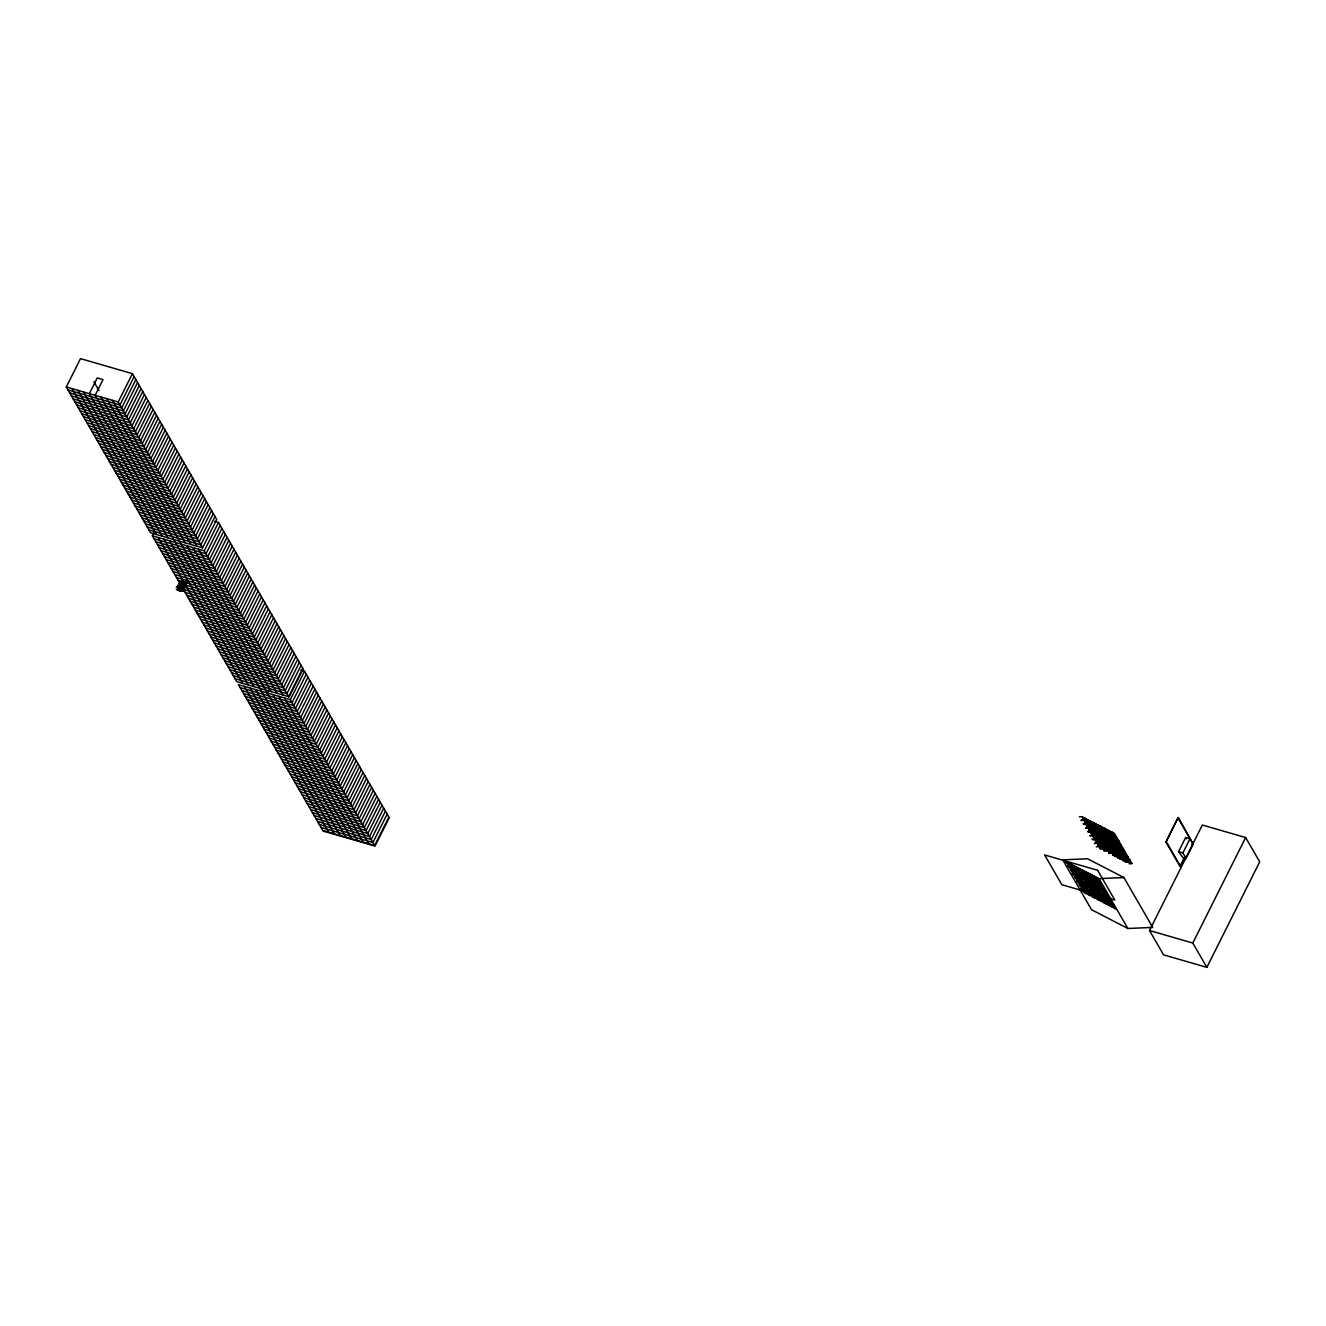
<?xml version="1.0" encoding="UTF-8"?>
<svg xmlns="http://www.w3.org/2000/svg" width="1326" height="1326" viewBox="0 0 1326 1326"><rect width="100%" height="100%" fill="white"/><g stroke="black" fill="none" stroke-linecap="round" stroke-linejoin="round"><path stroke-width="1.5" d="M180.9 581.633L180.104 582.827M181.248 588.91L181.413 588.545A12.63 10.459 -30 0 1 181.778 587.965L182.408 586.97A12.431 10.293 -30 0 0 182.789 586.324L182.806 586.258M183.668 588.164L185.855 582.926M183.187 588.628L183.203 588.595A4.177 3.464 -30 0 1 182.889 589.357L185.441 584.551A22.525 18.647 -30 0 1 185.756 584.053L185.971 583.722M182.988 582.313L182.971 582.263A6.597 5.47 -30 0 1 183.203 581.666A6.912 5.735 -30 0 0 182.623 582.661A2.039 1.691 -30 0 1 182.325 583.457L182.308 583.44M184.148 584.915L184.148 584.865A10.873 9.017 -30 0 1 183.866 585.446L183.535 586.092A17.702 14.669 -30 0 1 183.203 586.656L183.203 586.656A8.155 6.746 -30 0 0 183.684 585.595L183.866 585.446M179.922 584.004L179.971 583.937A3.613 3 -30 0 0 180.369 583.241M184.065 586.291L184.132 586.042A11.056 9.166 -30 0 1 184.645 584.998L185.375 583.821M183.552 582.313L183.585 582.263A2.354 1.939 -30 0 0 183.701 581.749L183.833 581.666M181.43 588.346L183.319 585.446A27.78 23.023 -30 0 1 184.977 583.258L185.275 582.893M184.844 583.042A3.133 2.602 -30 0 1 185.491 582.512L185.308 583.423M1192.306 842.557L1178.317 817.462M183.452 581.335L183.038 582.247M178.098 589.573L178.198 589.075A5.221 4.326 -30 0 0 178.43 588.578A3.961 3.282 -30 0 0 178.115 589.026L178.049 588.993A5.321 4.409 -30 0 0 178.281 588.479A3.696 3.05 -30 0 0 177.982 588.91L177.933 588.993A6.365 5.271 -30 0 1 177.568 589.722L177.485 589.606A5.287 4.392 -30 0 1 177.767 589.175L177.999 588.247M181.48 581.037L181.463 581.07A1.972 1.641 -30 0 1 181.181 581.484M186.22 583.341L186.618 582.429M181.944 589.622L182.773 589.639A13.293 11.022 -30 0 0 184.447 589.589L184.927 589.622M183.601 587.236L183.717 586.987A3.481 2.884 -30 0 0 183.502 587.352M66.3 386.993L80.505 358.633L132.418 373.667L216.751 519.494L202.563 547.853L150.634 532.82L66.3 386.993L118.213 402.01L202.563 547.853M118.213 402.01L132.418 373.667M134.141 376.634L119.937 404.994L68.024 389.96M135.865 379.617L121.661 407.96L69.748 392.944M137.572 382.584L123.384 410.944L71.471 395.91M139.296 385.568L125.108 413.927L73.179 398.894M141.02 388.551L126.832 416.894L74.902 401.861M142.744 391.518L128.539 419.878L76.626 404.844M144.468 394.502L130.263 422.845L78.35 407.828M146.191 397.469L131.987 425.828L80.074 410.795M147.915 400.452L133.711 428.795L81.798 413.778M149.623 403.419L135.434 431.779L83.505 416.745M151.346 406.402L137.158 434.762L85.229 419.729M153.07 409.386L138.865 437.729L86.952 422.696M154.794 412.353L140.589 440.713L88.676 425.679M156.518 415.336L142.313 443.68L90.4 428.663M158.242 418.303L144.037 446.663L92.124 431.63M159.949 421.287L145.761 449.63L93.848 434.613M161.673 424.254L147.484 452.614L95.555 437.58M163.396 427.237L149.208 455.58L97.279 440.564M165.12 430.204L150.915 458.564L99.002 443.53M166.844 433.188L152.639 461.547L100.726 446.514M168.568 436.171L154.363 464.514L102.45 449.481M170.275 439.138L156.087 467.498L104.174 452.464M171.999 442.122L157.811 470.465L105.881 455.448M173.723 445.088L159.534 473.448L107.605 458.415M175.446 448.072L161.242 476.415L109.329 461.398M177.17 451.039L162.965 479.399L111.052 464.365M178.894 454.022L164.689 482.382L112.776 467.349M180.618 457.006L166.413 485.349L114.5 470.316M182.325 459.973L168.137 488.333L116.207 473.299M184.049 462.956L169.861 491.3L117.931 476.283M185.773 465.923L171.584 494.283L119.655 479.25M214.63 521.367L218.475 522.477L302.809 668.321L288.62 696.664L236.708 681.63L152.357 535.803L154.131 532.256M187.496 468.907L173.292 497.25L121.379 482.233M189.22 471.874L175.015 500.233L123.103 485.2M190.944 474.857L176.739 503.2L124.826 488.183M192.651 477.824L178.463 506.184L126.55 491.15M194.375 480.808L180.187 509.167L128.257 494.134M196.099 483.791L181.911 512.134L129.981 497.101M197.823 486.758L183.618 515.118L131.705 500.084M199.546 489.742L185.342 518.085L133.429 503.068M201.27 492.708L187.065 521.068L135.153 506.035M202.994 495.692L188.789 524.035L136.876 509.018M204.701 498.659L190.513 527.019L138.584 511.985M206.425 501.642L192.237 530.002L140.307 514.969M208.149 504.626L193.944 532.969L142.031 517.936M209.873 507.593L195.668 535.953L143.755 520.919M211.596 510.576L197.392 538.92L145.479 523.903M213.32 513.543L199.115 541.903L147.203 526.87M215.027 516.527L200.839 544.87L148.926 529.853M178.894 589.274L179.756 589.158M180.966 588.727L181.098 588.462A2.751 2.271 -30 0 0 180.634 588.645M181.248 588.661L181.811 589.241A5.901 4.89 -30 0 0 182.673 589.506L183.054 587.401M184.43 586.026L184.695 585.081M183.817 589.357L184.911 589.656M288.62 696.664L204.287 550.82L218.475 522.477M220.199 525.444L205.994 553.804L154.081 538.77M221.923 528.428L207.718 556.787L155.805 541.754M223.646 531.411L209.442 559.754L157.529 544.721M225.37 534.378L211.166 562.738L159.253 547.704M227.077 537.361L212.889 565.705L160.96 550.688M228.801 540.328L214.613 568.688L162.684 553.655M230.525 543.312L216.32 571.655L164.407 556.638M232.249 546.279L218.044 574.639L166.131 559.605M233.973 549.262L219.768 577.622L167.855 562.589M235.696 552.246L221.492 580.589L169.579 565.556M237.404 555.213L223.216 583.573L171.303 568.539M239.128 558.196L224.939 586.54L173.01 571.523M240.851 561.163L226.663 589.523L174.734 574.49M242.575 564.147L228.37 592.49L176.457 577.473M244.299 567.114L230.094 595.473L178.181 580.44M246.023 570.097L231.818 598.44L179.905 583.423L178.761 584.816A14.801 12.266 -30 0 1 178.264 585.412L178.264 585.412M247.73 573.064L233.542 601.424L181.629 586.39M249.454 576.048L235.266 604.407L183.634 589.457M251.178 579.031L236.989 607.374L185.06 592.357M252.901 581.998L238.697 610.358L186.784 595.324M254.625 584.981L240.42 613.325L188.507 598.308M256.349 587.948L242.144 616.308L190.231 601.275M258.073 590.932L243.868 619.275L191.955 604.258M259.78 593.899L245.592 622.259L193.662 607.225M261.504 596.882L247.316 625.242L195.386 610.209M263.228 599.866L249.039 628.209L197.11 613.176M264.951 602.833L250.747 631.193L198.834 616.159M266.675 605.816L252.47 634.159L200.558 619.143M268.399 608.783L254.194 637.143L202.281 622.109M270.106 611.767L255.918 640.11L204.005 625.093M271.83 614.734L257.642 643.093L205.712 628.06M273.554 617.717L259.366 646.06L207.436 631.043M275.278 620.684L261.073 649.044L209.16 634.01M277.001 623.668L262.797 652.027L210.884 636.994M278.725 626.651L264.52 654.994L212.608 639.977M280.449 629.618L266.244 657.978L214.331 642.944M282.156 632.601L267.968 660.945L216.039 645.928M283.88 635.568L269.692 663.928L217.762 648.895M285.604 638.552L271.399 666.895L219.486 651.878M287.328 641.519L273.123 669.879L221.21 654.845M289.051 644.502L274.847 672.862L222.934 657.829M267.272 692.968L269.012 689.454M290.775 647.486L276.57 675.829L224.658 660.796M292.482 650.453L278.294 678.813L226.381 663.779M294.206 653.436L280.018 681.779L228.089 666.763M295.93 656.403L281.742 684.763L229.812 669.729M297.654 659.387L283.449 687.73L231.536 672.713M299.378 662.354L285.173 690.713L233.26 675.68M301.101 665.337L286.897 693.68L234.984 678.663M288.969 697.277L303.173 668.917M304.532 671.288L388.883 817.131L374.678 845.474L290.344 699.647L304.532 671.288L300.687 670.177M306.256 674.271L292.068 702.614L240.139 687.597M307.98 677.238L293.775 705.598L241.862 690.564M309.704 680.221L295.499 708.565L243.586 693.548M311.428 683.188L297.223 711.548L245.31 696.515M313.151 686.172L298.947 714.515L247.034 699.498M314.859 689.139L300.671 717.499L248.758 702.465M316.582 692.122L302.394 720.482L250.465 705.449M318.306 695.106L304.118 723.449L252.189 708.415M320.03 698.073L305.825 726.433L253.912 711.399M321.754 701.056L307.549 729.399L255.636 714.382M323.478 704.023L309.273 732.383L257.36 717.349M325.185 707.007L310.997 735.35L259.084 720.333M326.909 709.974L312.721 738.333L260.791 723.3M328.633 712.957L314.444 741.3L262.515 726.283M330.356 715.941L316.152 744.284L264.239 729.25M332.08 718.907L317.875 747.267L265.962 732.234M333.804 721.891L319.599 750.234L267.686 735.217M335.528 724.858L321.323 753.218L269.41 738.184M337.235 727.841L323.047 756.185L271.117 741.168M338.959 730.808L324.771 759.168L272.841 744.135M340.683 733.792L326.494 762.135L274.565 747.118M342.406 736.759L328.202 765.119L276.289 750.085M344.13 739.742L329.925 768.102L278.012 753.069M345.854 742.726L331.649 771.069L279.736 756.035M347.561 745.693L333.373 774.053L281.46 759.019M349.285 748.676L335.097 777.019L283.167 762.002M351.009 751.643L336.821 780.003L284.891 764.969M352.733 754.627L338.528 782.97L286.615 767.953M354.456 757.594L340.252 785.953L288.339 770.92M356.18 760.577L341.975 788.92L290.062 773.903M357.904 763.561L343.699 791.904L291.786 776.87M359.611 766.527L345.423 794.887L293.494 779.854M361.335 769.511L347.147 797.854L295.217 782.837M363.059 772.478L348.854 800.838L296.941 785.804M364.783 775.461L350.578 803.805L298.665 788.788M366.506 778.428L352.302 806.788L300.389 791.755M368.23 781.412L354.025 809.755L302.113 794.738M369.937 784.379L355.749 812.739L303.836 797.705M371.661 787.362L357.473 815.722L305.544 800.689M373.385 790.346L359.197 818.689L307.267 803.655M375.109 793.313L360.904 821.672L308.991 806.639M376.833 796.296L362.628 824.639L310.715 809.622M378.556 799.263L364.352 827.623L312.439 812.589M380.264 802.247L366.075 830.59L314.163 815.573M381.987 805.213L367.799 833.573L315.87 818.54M383.711 808.197L369.523 836.54L317.594 821.523M385.435 811.18L371.23 839.524L319.317 824.49M387.159 814.147L372.954 842.507L321.041 827.474M389.231 817.728L375.026 846.087L323.113 831.054M1178.565 851.673L1185.659 837.485L1189.986 838.745L1182.891 852.916L1186.057 858.386L1185.096 858.535A2.967 1.028 26.6 0 1 1183.256 858.005L1178.565 851.673L1182.891 852.916M1184.831 856.828L1180.289 865.911L1166.234 841.612L1178.052 817.976L1193.151 844.214L1186.057 858.386M1185.013 857.126L1180.322 866.425M1149.509 930.52L1202.351 825.021L1245.644 837.551L1259.7 861.85L1206.859 967.367L1163.565 954.836L1149.509 930.52L1192.803 943.051L1206.859 967.367M1192.803 943.051L1245.644 837.551M185.076 583.589L184.994 583.374A7.973 6.597 -30 0 0 184.38 584.285L183.982 584.683M178.049 589.39L177.999 589.457A5.635 4.674 -30 0 0 177.734 589.871M182.192 588.446L183.535 586.49M185.657 583.125L184.712 585.479L185.275 584.418M186.021 583.125A5.984 4.956 -30 0 0 186.32 582.595L185.938 582.794M183.054 587.136L184.878 584.153M183.833 589.324L183.668 589.175A2.221 1.84 -30 0 0 183.187 589.192L183.187 589.192M186.22 582.628L186.253 582.545A4.79 3.961 -30 0 0 185.971 583.109M186.303 583.191L186.32 582.445M181.596 583.125L181.148 583.506A9.597 7.956 -30 0 1 181.861 582.363L181.944 582.28M185.557 582.794L185.988 582.28A22.31 18.481 -30 0 1 185.657 583.125M183.336 586.606L184.099 585.28M181.065 588.18L180.982 588.247A4.293 3.547 -30 0 0 181.761 587.468L182.59 586.54M184.878 585.694L185.524 584.551A26.686 22.111 -30 0 1 185.905 583.921L185.955 583.838M182.027 586.274L182.126 586.109A17.569 14.553 -30 0 1 182.557 585.446L182.656 585.313A14.569 12.067 -30 0 1 183.187 584.6L183.253 584.517M180.353 587.667A2.42 2.006 -30 0 0 180.85 587.667L181.977 586.755A11.619 9.614 -30 0 0 182.955 585.296L183.17 584.733M182.507 587.169L183.253 585.893M182.358 587.418L183.701 585.048L183.386 585.877M181.115 583.473L181.165 583.39A10.343 8.569 -30 0 1 181.778 582.611L182.391 582.263M182.458 587.418L182.093 587.882A15.448 12.796 -30 0 1 181.529 588.761L181.38 588.959M181.944 588.296L181.761 589.075M180.087 583.556L178.198 585.628A15.415 12.763 -30 0 1 176.922 586.97L176.789 587.087M177.667 587.633L177.833 587.418A8.238 6.812 -30 0 1 178.728 586.556L179.027 586.341M178.032 585.694L177.933 585.827A7.542 6.249 -30 0 1 177.038 586.705L176.988 586.755M183.618 584.451A4.359 3.613 -30 0 1 184.347 583.49L182.955 585.661A9.265 7.674 -30 0 1 181.662 587.352M183.833 584.484L183.154 585.363M183.916 584.368L184.612 583.324A3.199 2.652 -30 0 1 185.507 582.412M183.419 585.131L182.855 585.976M181.364 582.296L181.098 582.661A28.84 23.885 -30 0 1 180.684 583.191L179.872 584.236A22.824 18.912 -30 0 1 179.176 585.064L179.093 585.147M182.259 583.225L182.043 583.556A2.387 1.989 -30 0 1 181.347 584.169A5.321 4.409 -30 0 0 180.85 584.385L180.999 584.352A2.884 2.387 -30 0 0 182.01 583.821M179.872 583.44L181.098 581.899M177.17 587.285L177.452 587.037A8.188 6.779 -30 0 0 178.811 585.429L178.844 585.396M179.988 584.584L180.916 583.109A14.801 12.266 -30 0 1 181.546 582.28L181.629 582.197M179.375 585.81A5.304 4.392 -30 0 1 179.922 585.064L181.993 582.528A3.879 3.216 -30 0 1 181.281 583.39M180.634 582.86L179.408 583.888L180.601 582.164M179.872 584.6L179.341 585.313A7.956 6.597 -30 0 0 179.723 584.816L180.452 583.904A5.95 4.939 -30 0 1 180.8 583.44M182.64 585.114L182.491 585.429A5.553 4.608 -30 0 1 180.518 587.368L180.353 587.667M181.529 585.446L181.231 585.611A10.707 8.884 -30 0 1 179.391 586.241L179.159 586.307A3.663 3.033 -30 0 0 179.341 585.827A8.984 7.442 -30 0 0 180.336 584.816L181.248 583.755M180.999 583.921L181.032 583.672A10.89 9.033 -30 0 1 180.021 585.015M179.607 583.506L178.347 585.23M180.949 586.722L180.85 586.755A2.155 1.79 -30 0 1 180.054 586.854L182.126 585.545A4.426 3.663 -30 0 0 181.679 585.827M181.297 587.716L181.314 587.683A2.238 1.84 -30 0 1 180.667 588.114L180.75 588.18A3 2.486 -30 0 0 181.496 587.617M180.121 583.307L179.292 584.335M179.01 584.882A4.724 3.912 -30 0 1 178.413 585.562L178.33 585.694A6.232 5.155 -30 0 1 178.662 585.214L179.723 583.788M181.049 582.363L181.049 582.528A2.983 2.47 -30 0 0 180.618 583.092A2.536 2.105 -30 0 0 181.082 582.545L181.049 582.528M178.861 585.578L178.48 586.009A7.194 5.967 -30 0 1 177.535 586.954L177.352 586.987M178.032 586.987A4.575 3.796 -30 0 1 178.811 586.191L178.148 586.954M183.104 583.937L183.054 583.97A9.647 7.989 -30 0 1 181.977 584.716A8.321 6.895 -30 0 1 180.253 585.495L180.104 585.578A7.194 5.967 -30 0 0 182.574 584.252L182.673 584.186M179.093 585.843L179.209 585.711A17.569 14.553 -30 0 0 180.237 584.335L180.402 584.12A5.171 4.276 -30 0 1 180.767 583.639M1178.035 817.462L1165.919 842.027M179.143 587.203L179.855 586.573M179.408 586.44L179.225 586.49A6.05 5.022 -30 0 0 181.944 585.363L182.043 585.313A31.957 26.47 -30 0 0 183.436 584.236L184.181 583.539M181.413 586.473L181.38 586.506A1.906 1.575 -30 0 1 180.435 586.921M182.176 585.33L181.645 585.76A4.823 3.995 -30 0 1 180.866 586.374L180.104 586.606M181.645 585.76L181.331 586.473M180.303 585.263A5.586 4.624 -30 0 0 180.817 585.048L180.966 584.981A8.851 7.326 -30 0 0 182.723 583.871L183.8 583.142M183.253 583.274L183.966 582.827A10.144 8.404 -30 0 1 184.463 582.545L185.06 582.18M180.966 587.319L180.866 587.252A2.271 1.873 -30 0 0 181.297 586.821L180.137 587.236A4.442 3.68 -30 0 0 179.441 586.888L179.441 586.888A1.674 1.392 -30 0 0 179.905 587.203M182.126 584.998L182.093 585.015A8.039 6.663 -30 0 1 179.872 586.026L179.656 585.993M1193.151 844.214L1192.207 844.364A2.967 1.028 26.6 0 1 1191.643 844.281M181.281 584.451L181.397 584.385A11.039 9.149 -30 0 0 182.955 583.457A17.719 14.669 -30 0 1 184.728 582.313M183.187 582.893L183.518 582.744A2.271 1.89 -30 0 1 183.038 582.992M182.656 584.733L182.242 584.816A7.21 5.984 -30 0 1 180.087 585.86L180.121 586.109M183.717 582.545L183.651 582.578A2.42 2.006 -30 0 0 183.021 582.827L183.021 582.827A3.497 2.901 -30 0 1 183.75 582.495L183.9 582.462M180.286 586.059L181.181 585.727A12.531 10.376 -30 0 1 179.839 586.357L179.839 586.357M180.502 586.672L180.568 586.656A2.983 2.47 -30 0 0 182.01 585.595M181.115 587.716L179.938 587.65M184.38 589.689L184.016 589.705A13.475 11.155 -30 0 1 182.839 589.722L182.607 589.705A5.155 4.276 -30 0 0 182.06 589.705M1079.331 816.799L1082.132 816.683L1085.53 818.44L1087.469 821.788L1084.668 821.921M1082.729 818.573L1085.53 818.44M1083.193 818.805L1087.801 819.617L1089.74 822.965L1086.939 823.098M1081.27 820.148L1084.055 820.032L1087.469 821.788M1085 819.733L1090.071 820.794L1092.011 824.142L1087.403 823.33M1081.104 820.413L1083.889 820.297L1087.303 822.054L1089.243 825.402L1086.442 825.534M1090.071 820.794L1087.27 820.91L1085.977 818.689M1087.734 821.142L1093.254 822.435L1095.193 825.783L1092.392 825.899M1084.502 822.17L1089.74 822.965M1084.95 822.418L1087.751 822.286L1091.165 824.059L1093.105 827.407L1089.69 825.634L1086.889 825.766M1090.453 822.551L1093.254 822.435M1090.917 822.8L1095.525 823.612L1097.464 826.96L1094.663 827.076M1083.027 823.761L1085.828 823.645L1089.243 825.402M1092.723 823.728L1095.525 823.612M1088.364 824.175L1091.165 824.059M1093.188 823.96L1098.243 825.021L1100.182 828.369L1097.381 828.485M1083.773 824.49L1086.574 824.374L1089.972 826.131L1091.911 829.479L1089.127 829.612M1088.812 824.407L1095.193 825.783M1095.458 825.137L1098.243 825.021M1095.906 825.369L1100.514 826.197L1102.453 829.546L1099.652 829.662M1087.187 826.264L1089.972 826.131M1087.635 826.496L1092.243 827.308L1094.182 830.656L1091.397 830.772M1092.839 826.148L1097.464 826.96M1097.729 826.313L1100.514 826.197M1093.353 826.761L1096.154 826.628L1098.094 829.977L1094.895 830.242M1098.177 826.546L1100.978 826.43L1104.376 828.186L1106.315 831.535L1102.9 829.778L1099.486 829.927M1093.817 826.993L1096.602 826.877L1100.016 828.634L1101.956 831.982L1099.155 832.098L1101.906 834.651L1098.16 830.358M1089.458 827.424L1092.243 827.308M1085.712 827.838L1088.513 827.722L1091.911 829.479M1089.906 827.673L1093.552 827.639L1098.094 829.977M1095.11 827.308L1100.182 828.369M1085.546 828.104L1088.348 827.988L1091.746 829.745M1092.806 831.866L1096.453 831.833L1094.514 828.485L1091.729 828.601L1090.436 826.38M1101.574 828.302L1104.376 828.186M1092.176 828.833L1097.696 830.126L1099.635 833.474L1093.27 832.098M1097.215 828.75L1102.453 829.546M1102.039 828.551L1104.84 828.418L1109.381 830.772L1111.304 834.12L1108.122 834.385M1097.679 828.982L1102.287 829.811L1104.226 833.159L1101.425 833.275L1104.624 836.06L1102.702 832.711L1097.63 831.651M1088.944 829.861L1094.182 830.656M1089.408 830.109L1092.21 829.977L1095.608 831.75L1097.547 835.098L1093.9 835.115M1095.359 830.49L1098.541 830.225L1101.956 831.982M1099.95 830.159L1105.006 831.22L1106.945 834.568L1101.889 833.507M1091.845 831.021L1096.453 831.833M1087.486 831.452L1090.27 831.336L1093.685 833.093L1091.895 829.993M1106.58 830.888L1109.381 830.772M1097.166 831.419L1099.967 831.303M1102.221 831.336L1105.006 831.22M1107.028 831.12L1112.1 832.181L1114.039 835.529L1110.392 835.562M1088.215 832.181L1091.016 832.065L1094.431 833.822L1096.37 837.17L1093.569 837.303M1102.619 834.236L1105.42 834.12L1108.818 835.877L1110.757 839.225L1106.431 835.861L1109.216 835.728L1107.276 832.38L1102.668 831.568L1104.608 834.916M1103.514 831.651L1106.762 831.767L1111.304 834.12M1099.619 832.33L1104.226 833.159M1090.884 833.209L1093.685 833.093M1099.9 832.827L1102.702 832.711M1104.492 832.513L1107.276 832.38M1109.298 832.297L1112.1 832.181M1091.348 833.457L1094.132 833.325L1097.547 835.098M1104.939 832.745L1110.459 834.021L1112.398 837.386L1109.597 837.502M1113.508 836.822L1116.31 836.706L1114.37 833.358L1109.763 832.529L1114.669 838.546L1110.923 834.269M1091.63 833.955L1094.431 833.822M1096.834 833.59L1100.083 833.706M1092.077 834.187L1096.701 834.999L1098.641 838.347L1095.84 838.463M1102.171 834.004L1104.972 833.888L1106.895 837.236L1104.11 837.352M1097.812 834.452L1100.597 834.319L1102.536 837.667L1099.751 837.8M1107.658 834.153L1110.459 834.021M1098.26 834.684L1101.906 834.651M1090.154 835.529L1092.956 835.413L1096.37 837.17M1099.569 834.999L1102.354 834.883M1109.216 835.728L1104.16 834.684L1106.895 837.236M1108.967 834.468L1114.039 835.529M1089.989 835.794L1092.79 835.678L1096.188 837.435L1098.127 840.783L1095.342 840.899M1095.21 835.446L1097.994 835.33L1102.536 837.667M1109.928 835.33L1112.729 835.198M1094.348 835.363L1096.287 838.712L1100.912 839.524L1098.972 836.176L1096.171 836.292L1094.878 834.071M1096.619 836.524L1102.138 837.817L1104.077 841.165L1101.293 841.281M1101.84 836.176L1104.624 836.06M1106.033 835.993L1112.398 837.386M1111.685 835.877L1116.31 836.706M1101.674 836.441L1105.088 836.292M1106.481 836.225L1109.282 836.109L1113.823 838.463L1115.763 841.811L1112.116 841.844M1093.403 837.551L1098.641 838.347M1093.851 837.8L1096.652 837.667L1100.05 839.441L1101.989 842.789L1098.591 841.015L1095.79 841.148M1103.945 837.618L1107.359 837.468M1099.353 837.933L1103 837.916L1106.398 839.673L1104.459 836.325L1101.061 834.568M1104.392 837.85L1109.464 838.894L1111.403 842.259L1108.602 842.375L1111.354 844.927L1109.414 841.579L1104.807 840.75L1107.442 845.607L1110.84 847.364L1108.917 844.016L1105.503 842.242L1102.702 842.375M1113.79 837.319L1116.591 837.203L1118.531 840.551L1115.73 840.667M1099.801 838.165L1104.409 838.993L1106.348 842.341L1103.563 842.458M1110.061 837.734L1112.845 837.618M1091.928 839.143L1094.729 839.026L1098.127 840.783M1101.624 839.109L1104.409 838.993M1111.022 838.579L1114.669 838.546M1097.265 839.557L1100.05 839.441M1102.072 839.341L1107.144 840.402L1109.083 843.75L1106.282 843.866M1106.663 839.026L1109.464 838.894M1111.486 838.811L1115.116 838.778L1118.531 840.551M1092.674 839.872L1095.458 839.756L1098.873 841.513L1100.812 844.861L1098.011 844.994M1097.713 839.789L1104.077 841.165M1110.757 839.225L1107.111 839.259L1109.05 842.607L1113.674 843.419L1109.912 839.143L1111.851 842.491M1106.398 839.673L1103.597 839.789L1106.348 842.341M1108.42 839.59L1111.221 839.457L1115.763 841.811M1104.061 840.021L1108.669 840.85L1104.923 836.557L1106.862 839.905M1108.934 840.203L1111.735 840.071M1113.757 839.988L1116.542 839.872L1118.481 843.22L1115.68 843.336M1104.343 840.518L1107.144 840.402M1109.381 840.435L1114.901 841.712L1116.84 845.06L1114.055 845.192M1117.951 844.513L1120.752 844.397L1118.812 841.049L1114.205 840.22L1119.111 846.237L1115.365 841.96M1096.072 841.645L1098.873 841.513M1111.403 842.259L1106.05 840.949L1109.083 843.75M1096.536 841.877L1101.144 842.69L1103.083 846.038L1100.282 846.154M1101.74 841.529L1104.541 841.397M1106.613 841.695L1109.414 841.579M1116.028 841.165L1118.812 841.049M1102.254 842.143L1105.055 842.01L1106.995 845.358L1103.796 845.623M1107.077 841.927L1109.862 841.811L1113.276 843.568L1115.216 846.916L1111.801 845.159L1108.387 845.308M1098.342 842.806L1101.144 842.69M1112.564 842.076L1118.481 843.22M1094.613 843.22L1097.398 843.104L1100.812 844.861M1098.806 843.054L1102.453 843.021L1106.995 845.358M1104.011 842.69L1106.812 842.574M1094.447 843.485L1097.232 843.369L1100.646 845.126L1102.586 848.474L1099.784 848.59M1114.387 843.005L1117.172 842.888M1114.834 843.253L1117.636 843.121L1121.034 844.894L1122.973 848.242L1120.188 848.358M1101.707 847.248L1105.354 847.215L1103.414 843.866L1100.613 843.982L1099.32 841.745M1110.475 843.684L1113.674 843.419M1101.077 844.214L1106.597 845.507L1108.536 848.855L1102.155 847.48M1106.116 844.132L1109.53 843.982M1110.923 843.916L1114.122 843.668L1116.84 845.06M1116.144 843.568L1120.752 844.397M1106.564 844.364L1111.188 845.176L1113.111 848.541L1110.326 848.657L1113.525 851.441L1111.586 848.093L1106.514 847.032M1097.845 845.242L1103.083 846.038M1098.293 845.491L1101.094 845.358L1104.508 847.132L1106.448 850.48L1103.646 850.596M1108.553 845.043L1111.354 844.927M1118.249 845.01L1121.034 844.894M1104.243 845.855L1107.442 845.607M1108.834 845.54L1113.906 846.585L1115.846 849.949L1110.774 848.889M1114.503 845.424L1117.304 845.308M1100.746 846.402L1105.354 847.215M1096.37 846.833L1099.171 846.717L1102.586 848.474M1115.464 846.27L1118.266 846.154L1120.205 849.502L1117.022 849.767M1106.066 846.8L1108.868 846.684L1110.807 850.032L1107.16 850.065M1111.105 846.717L1113.906 846.585M1115.928 846.502L1119.111 846.237M1115.497 851.226L1118.116 851.11L1116.177 847.762L1111.569 846.949L1113.508 850.298M1116.774 846.601L1119.575 846.469L1122.973 848.242M1110.84 847.364L1108.055 847.48L1110.807 850.032M1112.415 847.032L1115.663 847.148L1120.205 849.502M1108.503 847.712L1113.111 848.541M1108.785 848.209L1111.586 848.093M1113.376 847.894L1116.177 847.762M1118.199 847.679L1121 847.563L1122.923 850.911L1119.293 850.944M1100.232 848.839L1103.033 848.706L1106.448 850.48M1109.249 848.441L1113.857 849.27L1115.796 852.618L1112.995 852.734M1113.84 848.126L1119.359 849.402L1121.299 852.751L1118.498 852.883M1122.409 852.204L1125.194 852.088L1123.271 848.739L1118.647 847.911L1123.57 853.927L1119.807 849.651M1105.735 848.972L1108.984 849.088M1120.47 848.855L1123.271 848.739M1111.055 849.386L1113.857 849.27M1106.696 849.833L1109.497 849.701L1111.437 853.049L1108.635 853.182M1111.52 849.618L1114.321 849.502L1117.719 851.259L1119.658 854.607L1116.011 854.64M1116.558 849.535L1119.359 849.402M1108.453 850.38L1111.254 850.264M1118.116 851.11L1113.044 850.065L1115.796 852.618M1117.868 849.85L1122.923 850.911M1104.094 850.828L1106.895 850.712L1111.437 853.049M1118.829 850.695L1121.63 850.579M1110.724 851.557L1113.525 851.441M1114.917 851.375L1121.299 852.751M1120.586 851.259L1125.194 852.088M1110.558 851.822L1113.973 851.673M1115.381 851.607L1118.166 851.491L1122.708 853.845L1124.647 857.193L1121 857.226M1112.829 852.999L1116.243 852.85L1119.658 854.607M1109.1 853.414L1111.884 853.281L1115.299 855.055L1113.359 851.706L1109.945 849.933L1111.884 853.281M1113.293 853.231L1118.348 854.275L1120.288 857.624L1117.486 857.756M1122.691 852.701L1125.492 852.585L1127.432 855.933L1124.63 856.049M1118.945 853.115L1121.746 852.999M1119.923 853.961L1123.57 853.927M1115.564 854.408L1118.348 854.275M1120.371 854.193L1124.017 854.159L1127.432 855.933M1112.497 855.171L1115.299 855.055M1117.321 854.955L1120.105 854.839L1124.647 857.193M1112.945 855.403L1117.569 856.231L1113.807 851.938L1115.746 855.287M1117.835 855.568L1120.619 855.452L1122.558 858.8L1119.757 858.933M1122.641 855.369L1125.442 855.253L1127.382 858.602L1124.581 858.718M1118.282 855.817L1123.802 857.093L1125.741 860.441L1122.94 860.574M1126.851 859.894L1129.653 859.778L1127.713 856.43L1123.105 855.602L1128.012 861.618L1124.266 857.342M1114.768 856.347L1120.288 857.624M1124.912 856.546L1127.713 856.43M1062.706 859.845L1087.569 858.784L1123.901 877.563L1152.742 927.404L1127.862 928.482L1091.53 909.702L1062.706 859.845L1099.039 878.624L1123.901 877.563M1121.465 857.458L1127.382 858.602M1117.951 857.988L1122.558 858.8M1123.271 858.386L1126.072 858.27M1123.735 858.635L1126.536 858.502L1129.934 860.276L1131.874 863.624L1129.072 863.74M1120.221 859.165L1125.741 860.441M1125.028 858.95L1129.653 859.778M1127.133 860.392L1129.934 860.276M1123.404 860.806L1126.188 860.69M1125.21 861.734L1128.012 861.618M1125.675 861.983L1128.459 861.85L1131.874 863.624M182.424 591.263L179.656 590.915M182.723 591.214L182.574 591.197A4.707 3.895 -30 0 0 181.662 591.214L181.347 591.197A9.812 8.138 -30 0 1 180.717 591.065L178.264 590.468M179.789 589.109L179.656 589.059A4.077 3.381 -30 0 1 178.993 588.843M152.357 535.803L204.287 550.82M290.344 699.647L238.415 684.614L322.765 830.457L374.678 845.474M181.695 581.567L181.977 581.65A3.763 3.116 -30 0 1 182.474 581.816M1089.922 882.569L1088.861 881.906L1091.862 885.917A3.05 1.061 26.6 0 0 1092.591 886.149L1088.845 881.856M1083.557 884.343L1081.088 880.597L1084.834 884.823A3.05 1.061 26.6 0 1 1084.088 884.591L1083.673 884.409M1094.248 889.862L1094.53 889.995A3.05 1.061 26.6 0 0 1095.276 890.227L1091.513 885.934L1092.607 886.646A3.05 1.061 26.6 0 0 1093.337 886.879M184.38 589.208L184.496 589.258A1.873 1.558 -30 0 1 183.634 588.727M178.397 590.368L176.275 589.424M1089.127 887.227L1089.541 887.409A3.05 1.061 26.6 0 0 1090.27 887.641L1086.524 883.365L1088.994 887.16M1107.972 896.973L1108.387 897.155A3.05 1.061 26.6 0 0 1109.116 897.387L1105.37 893.094L1107.84 896.906M178.612 587.02L178.944 587.186A3.481 2.884 -30 0 1 179.358 587.418L179.424 587.252M1096.154 826.628L1091.613 824.291L1093.552 827.639M1116.591 837.203L1113.194 835.43L1115.116 838.778M1094.514 828.485L1092.707 827.54L1094.646 830.888M1104.972 833.888L1100.348 833.06L1103 837.916M1116.542 839.872L1114.271 838.695L1116.21 842.043M1100.597 834.319L1096.055 831.982L1097.994 835.33M1098.972 836.176L1097.149 835.231L1099.088 838.579M1118.266 846.154L1113.724 843.8L1115.663 847.148M1121 847.563L1118.73 846.386L1120.652 849.734M1105.055 842.01L1100.514 839.673L1102.453 843.021M1125.492 852.585L1122.078 850.811L1124.017 854.159M1103.414 843.866L1101.591 842.922L1103.53 846.27M1107.044 845.739L1108.868 846.684M1125.442 855.253L1123.172 854.077L1125.111 857.425M1109.497 849.701L1104.956 847.364L1106.895 850.712M1120.619 855.452L1118.812 854.524L1120.752 857.872M1066.054 861.999L1069.452 863.756L1071.391 867.105A5.735 1.989 26.6 0 1 1069.369 866.243L1066.054 861.999L1067.447 862.894A5.735 1.989 26.6 0 0 1069.452 863.756M1069.9 863.988L1073.662 868.281A3.05 1.061 26.6 0 1 1072.933 868.033L1069.933 864.038L1070.994 864.685A3.05 1.061 26.6 0 0 1071.723 864.933M1072.286 865.314L1075.933 869.458A3.05 1.061 26.6 0 1 1075.204 869.21L1072.204 865.215L1073.264 865.861A3.05 1.061 26.6 0 0 1073.994 866.093M1074.441 866.342L1077.176 867.751L1079.115 871.099A4.276 1.492 26.6 0 1 1077.64 870.502L1074.441 866.342L1075.701 867.154A4.276 1.492 26.6 0 0 1077.176 867.734M1077.624 867.983L1081.386 872.259A3.05 1.061 26.6 0 1 1080.64 872.027L1075.535 869.591L1079.115 873.967A8.95 3.116 26.6 0 0 1082.016 875.293L1077.657 868.033L1078.718 868.679A3.05 1.061 26.6 0 0 1079.447 868.911M1079.944 869.21L1082.165 870.32L1084.104 873.668A3.547 1.227 26.6 0 1 1083.01 873.27L1079.894 869.16L1081.071 869.922A3.547 1.227 26.6 0 0 1082.165 870.32M1084.436 871.497A3.05 1.061 26.6 0 1 1083.707 871.265L1082.646 870.602L1086.375 874.845M1084.9 871.729L1088.298 873.502L1090.237 876.851A5.735 1.989 26.6 0 1 1088.232 875.972L1084.9 871.729L1086.292 872.624A5.735 1.989 26.6 0 0 1088.298 873.486M1088.762 873.735L1093.304 876.072L1095.226 879.42A8.95 3.116 26.6 0 1 1092.326 878.094L1088.762 873.735L1090.386 874.746A8.95 3.116 26.6 0 0 1093.304 876.072M1093.801 876.37L1096.022 877.48L1097.961 880.829A3.547 1.227 26.6 0 1 1096.867 880.431L1093.751 876.32L1094.928 877.083A3.547 1.227 26.6 0 0 1096.022 877.48M1096.469 877.713L1100.232 882.005A3.05 1.061 26.6 0 1 1099.486 881.773L1096.503 877.762L1097.563 878.425A3.05 1.061 26.6 0 0 1098.293 878.657M1067.911 865.696L1071.226 867.37L1073.165 870.718A5.735 1.989 26.6 0 1 1071.143 869.839L1067.811 865.596L1069.204 866.491A5.735 1.989 26.6 0 0 1071.226 867.37M1071.673 867.602L1075.088 869.359L1077.027 872.707A5.735 1.989 26.6 0 1 1075.005 871.845L1071.673 867.602L1073.065 868.497A5.735 1.989 26.6 0 0 1075.088 869.359M1080.541 872.177L1083.939 873.933L1085.878 877.282A5.735 1.989 26.6 0 1 1083.856 876.42L1080.541 872.177L1081.933 873.072A5.735 1.989 26.6 0 0 1083.939 873.933M1084.386 874.165L1088.149 878.458A3.05 1.061 26.6 0 1 1087.419 878.226L1084.419 874.215L1085.48 874.878A3.05 1.061 26.6 0 0 1086.209 875.11M1086.773 875.475L1088.928 876.519L1090.867 879.867A3.547 1.227 26.6 0 1 1089.773 879.47L1086.657 875.342L1087.834 876.121A3.547 1.227 26.6 0 0 1088.928 876.519M1089.491 876.9L1093.138 881.044A3.05 1.061 26.6 0 1 1092.409 880.795L1089.408 876.801L1090.469 877.447A3.05 1.061 26.6 0 0 1091.199 877.696M1091.663 877.928L1094.381 879.337L1096.32 882.685A4.276 1.492 26.6 0 1 1094.845 882.105L1091.663 877.928L1092.922 878.74A4.276 1.492 26.6 0 0 1094.381 879.337M1094.845 879.569L1098.591 883.862A3.05 1.061 26.6 0 1 1097.862 883.613L1094.862 879.619L1095.922 880.265A3.05 1.061 26.6 0 0 1096.652 880.514M1097.116 880.746L1100.514 882.503L1102.453 885.851A5.735 1.989 26.6 0 1 1100.431 884.989L1097.116 880.746L1098.508 881.641A5.735 1.989 26.6 0 0 1100.514 882.503M1070.596 869.773L1073.894 871.447L1075.834 874.795A5.735 1.989 26.6 0 1 1073.828 873.933L1070.496 869.69L1071.889 870.585A5.735 1.989 26.6 0 0 1073.894 871.447M1074.358 871.679L1078.104 875.972A3.05 1.061 26.6 0 1 1077.375 875.724L1074.375 871.729L1075.436 872.375A3.05 1.061 26.6 0 0 1076.165 872.624M1076.629 872.856L1080.375 877.149A3.05 1.061 26.6 0 1 1079.646 876.9L1076.646 872.906L1077.707 873.552A3.05 1.061 26.6 0 0 1078.436 873.784M1078.9 874.033L1081.618 875.442L1083.557 878.79A4.276 1.492 26.6 0 1 1082.082 878.193L1078.9 874.033L1080.143 874.845A4.276 1.492 26.6 0 0 1081.618 875.425M1082.082 875.674L1085.828 879.95A3.05 1.061 26.6 0 1 1085.099 879.718L1082.099 875.724L1083.16 876.37A3.05 1.061 26.6 0 0 1083.889 876.602M1084.386 876.9L1086.624 878.011L1088.547 881.359A3.547 1.227 26.6 0 1 1087.453 880.961L1084.353 876.851L1085.513 877.613A3.547 1.227 26.6 0 0 1086.624 878.011M1087.121 878.342L1090.817 882.536A3.05 1.061 26.6 0 1 1090.088 882.304L1087.088 878.293L1088.149 878.956A3.05 1.061 26.6 0 0 1088.895 879.188M1089.442 879.519L1092.74 881.193L1094.679 884.541A5.735 1.989 26.6 0 1 1092.674 883.663L1089.342 879.42L1090.734 880.315A5.735 1.989 26.6 0 0 1092.74 881.177M1093.204 881.425L1097.746 883.762L1099.685 887.111A8.95 3.116 26.6 0 1 1096.784 885.785L1093.204 881.425L1094.248 882.105M1102.403 888.519A3.547 1.227 26.6 0 1 1101.309 888.122L1098.193 883.994L1100.464 885.171L1102.403 888.519M1100.928 885.403L1104.674 889.696A3.05 1.061 26.6 0 1 1103.945 889.464L1100.945 885.453L1102.005 886.116A3.05 1.061 26.6 0 0 1102.735 886.348M1072.27 873.287L1075.668 875.061L1077.607 878.409A5.735 1.989 26.6 0 1 1075.601 877.53L1072.27 873.287L1073.662 874.182A5.735 1.989 26.6 0 0 1075.668 875.061M1076.215 875.375L1079.53 877.05L1081.469 880.398A5.735 1.989 26.6 0 1 1079.447 879.536L1076.132 875.293L1077.524 876.188A5.735 1.989 26.6 0 0 1079.53 877.05M1079.977 877.282L1084.519 879.635L1086.458 882.983A8.95 3.116 26.6 0 1 1083.557 881.641L1079.977 877.282L1081.618 878.309M1085.082 879.95L1088.381 881.624L1090.32 884.972A5.735 1.989 26.6 0 1 1088.314 884.111L1084.983 879.867L1086.375 880.762A5.735 1.989 26.6 0 0 1088.381 881.624M1091.116 883.033L1093.386 884.21L1095.326 887.558A3.547 1.227 26.6 0 1 1094.215 887.16L1091.116 883.033L1092.293 883.796A3.547 1.227 26.6 0 0 1093.386 884.21M1093.834 884.442L1097.597 888.735M1102.188 891.453L1097.646 889.116L1101.226 893.475A8.95 3.116 26.6 0 0 1104.127 894.801L1102.188 891.453A8.95 3.116 26.6 0 1 1099.287 890.127L1096.105 885.619L1098.84 887.028L1100.762 890.376A4.276 1.492 26.6 0 1 1099.304 889.779L1098.906 889.58M1099.287 887.26L1103.033 891.553A3.05 1.061 26.6 0 1 1102.304 891.304L1099.304 887.309L1100.365 887.956A3.05 1.061 26.6 0 0 1101.094 888.205M1106.895 893.542A5.735 1.989 26.6 0 1 1104.889 892.68L1101.558 888.437L1104.956 890.194L1106.895 893.542M1074.938 877.381L1078.353 879.138L1080.292 882.486A5.735 1.989 26.6 0 1 1078.27 881.624L1074.938 877.381L1076.331 878.276A5.735 1.989 26.6 0 0 1078.353 879.138M1078.8 879.37L1082.563 883.663A3.05 1.061 26.6 0 1 1081.817 883.414L1078.817 879.42L1079.878 880.066A3.05 1.061 26.6 0 0 1080.624 880.315M1085.961 885.586L1083.342 881.724L1086.077 883.133L1088 886.481A4.276 1.492 26.6 0 1 1086.541 885.884L1084.436 884.972L1088 889.348A8.95 3.116 26.6 0 0 1090.917 890.674L1088.977 887.326L1084.436 884.972M1088.795 884.541L1091.066 885.702L1093.005 889.05A3.547 1.227 26.6 0 1 1091.911 888.652L1088.795 884.541L1089.972 885.304A3.547 1.227 26.6 0 0 1091.066 885.702M1093.784 887.111L1097.199 888.884L1099.138 892.232A5.735 1.989 26.6 0 1 1097.116 891.354L1093.784 887.111L1095.177 888.006A5.735 1.989 26.6 0 0 1097.199 888.868M1102.751 891.818L1104.923 892.862L1106.845 896.21A3.547 1.227 26.6 0 1 1105.751 895.812L1102.652 891.685L1103.812 892.464A3.547 1.227 26.6 0 0 1104.923 892.862M1076.712 880.978L1080.11 882.751L1082.049 886.1A5.735 1.989 26.6 0 1 1080.044 885.221L1076.712 880.978L1078.104 881.873A5.735 1.989 26.6 0 0 1080.11 882.751M1080.574 882.983L1083.972 884.74L1085.911 888.088A5.735 1.989 26.6 0 1 1083.906 887.227L1080.574 882.983L1081.966 883.878A5.735 1.989 26.6 0 0 1083.972 884.74M1089.425 887.558L1092.839 889.315L1094.779 892.663A5.735 1.989 26.6 0 1 1092.757 891.801L1089.425 887.558L1090.817 888.453A5.735 1.989 26.6 0 0 1092.839 889.315M1093.287 889.547L1097.05 893.84A3.05 1.061 26.6 0 1 1096.304 893.608L1093.304 889.597L1094.364 890.26A3.05 1.061 26.6 0 0 1095.11 890.492M1095.608 890.79L1097.829 891.901L1099.768 895.249A3.547 1.227 26.6 0 1 1098.674 894.851L1095.558 890.724L1096.735 891.486A3.547 1.227 26.6 0 0 1097.829 891.901M1098.342 892.232L1102.039 896.426A3.05 1.061 26.6 0 1 1101.309 896.177L1098.309 892.183L1099.37 892.829A3.05 1.061 26.6 0 0 1100.099 893.078M1106.646 899.144L1102.105 896.807L1105.669 901.166A8.95 3.116 26.6 0 0 1108.569 902.492L1106.646 899.144A8.95 3.116 26.6 0 1 1103.729 897.818L1100.547 893.31L1103.282 894.718L1105.221 898.067A4.276 1.492 26.6 0 1 1103.746 897.47L1103.348 897.271M1103.796 895.05L1107.492 899.243A3.05 1.061 26.6 0 1 1106.746 898.995L1103.762 895L1104.823 895.647A3.05 1.061 26.6 0 0 1105.553 895.895M1106 896.127L1109.414 897.884L1111.354 901.232A5.735 1.989 26.6 0 1 1109.332 900.371L1106 896.127L1107.392 897.022A5.735 1.989 26.6 0 0 1109.414 897.884M1082.712 889.315L1079.397 885.072L1082.795 886.829L1084.734 890.177M1083.243 887.061L1087.005 891.354A3.05 1.061 26.6 0 1 1086.276 891.105L1083.276 887.111L1084.337 887.757A3.05 1.061 26.6 0 0 1085.066 888.006M1085.513 888.238L1089.276 892.514A3.05 1.061 26.6 0 1 1088.547 892.282L1085.546 888.287L1086.607 888.934A3.05 1.061 26.6 0 0 1087.337 889.166M1090.403 893.276L1087.784 889.414L1090.519 890.823L1092.458 894.172A4.276 1.492 26.6 0 1 1090.983 893.575L1088.878 892.663L1092.458 897.039A8.95 3.116 26.6 0 0 1095.359 898.365L1093.42 895.017L1088.878 892.663M1091.066 891.205L1094.729 895.332A3.05 1.061 26.6 0 1 1093.983 895.1L1091 891.105L1092.044 891.752A3.05 1.061 26.6 0 0 1092.79 891.984M1093.237 892.216L1095.508 893.393L1097.447 896.741A3.547 1.227 26.6 0 1 1096.353 896.343L1093.237 892.216L1094.414 892.995A3.547 1.227 26.6 0 0 1095.508 893.393M1095.972 893.625L1099.718 897.917A3.05 1.061 26.6 0 1 1098.989 897.685L1095.989 893.674L1097.05 894.337A3.05 1.061 26.6 0 0 1097.779 894.569M1098.342 894.901L1101.641 896.558L1103.58 899.923A5.735 1.989 26.6 0 1 1101.558 899.045L1098.243 894.801L1099.635 895.696A5.735 1.989 26.6 0 0 1101.641 896.558M1107.094 899.376L1109.365 900.553L1111.304 903.901A3.547 1.227 26.6 0 1 1110.21 903.503L1107.094 899.376L1108.271 900.155A3.547 1.227 26.6 0 0 1109.365 900.553M1109.912 900.934L1113.575 905.078A3.05 1.061 26.6 0 1 1112.829 904.846L1109.845 900.835L1110.906 901.498A3.05 1.061 26.6 0 0 1111.636 901.73M1081.154 888.669L1084.569 890.442L1086.508 893.79A5.735 1.989 26.6 0 1 1084.486 892.912L1081.154 888.669L1082.546 889.564A5.735 1.989 26.6 0 0 1084.569 890.426M1085.116 890.757L1088.431 892.431L1090.37 895.779A5.735 1.989 26.6 0 1 1088.348 894.917L1085.016 890.674L1086.408 891.569A5.735 1.989 26.6 0 0 1088.431 892.431M1093.967 895.332L1097.282 897.006L1099.221 900.354A5.735 1.989 26.6 0 1 1097.199 899.492L1093.867 895.249L1095.259 896.144A5.735 1.989 26.6 0 0 1097.282 897.006M1097.729 897.238L1101.492 901.531A3.05 1.061 26.6 0 1 1100.762 901.299L1097.762 897.288L1098.823 897.934A3.05 1.061 26.6 0 0 1099.552 898.183M1100 898.415L1102.271 899.592L1104.21 902.94A3.547 1.227 26.6 0 1 1103.116 902.542L1100 898.415L1101.177 899.177A3.547 1.227 26.6 0 0 1102.271 899.592M1102.735 899.824L1106.481 904.117A3.05 1.061 26.6 0 1 1105.751 903.868L1102.751 899.873L1103.812 900.52A3.05 1.061 26.6 0 0 1104.541 900.768M1105.006 901L1107.724 902.409L1109.663 905.757A4.276 1.492 26.6 0 1 1108.188 905.161L1105.006 901L1106.249 901.813A4.276 1.492 26.6 0 0 1107.724 902.409M1108.287 902.791L1111.934 906.934A3.05 1.061 26.6 0 1 1111.205 906.686L1108.205 902.691L1109.265 903.337A3.05 1.061 26.6 0 0 1109.995 903.586M1110.459 903.818L1113.857 905.575L1115.796 908.923A5.735 1.989 26.6 0 1 1113.774 908.061L1110.459 903.818L1111.851 904.713A5.735 1.989 26.6 0 0 1113.857 905.575M1085.762 885.818L1086.077 886A8.95 3.116 26.6 0 0 1088.977 887.326M1090.204 893.509L1090.519 893.674A8.95 3.116 26.6 0 0 1093.42 895.017M1093.884 889.68L1091.547 885.983M1094.282 881.79L1094.845 882.436A8.95 3.116 26.6 0 0 1097.746 883.762M1098.69 889.796L1097.646 889.116M1103.133 897.487L1102.105 896.807M1075.535 869.591L1077.176 870.618A8.95 3.116 26.6 0 0 1080.077 871.944M1101.657 888.519L1102.95 889.332A5.735 1.989 26.6 0 0 1104.956 890.194M1079.48 885.155L1080.789 885.95A5.735 1.989 26.6 0 0 1082.795 886.829M179.375 587.683L178.894 587.435A3.116 2.569 -30 0 1 179.474 587.584L179.623 588.015M1098.309 884.127L1099.37 884.773A3.547 1.227 26.6 0 0 1100.464 885.171M1100.613 893.376L1101.807 894.122A4.276 1.492 26.6 0 0 1103.282 894.718M1083.408 881.79L1084.602 882.536A4.276 1.492 26.6 0 0 1086.06 883.116M1096.105 885.619L1097.364 886.431A4.276 1.492 26.6 0 0 1098.823 887.028M1087.784 889.414L1089.044 890.227A4.276 1.492 26.6 0 0 1090.519 890.807M1105.42 893.194L1106.448 893.807A3.05 1.061 26.6 0 0 1107.193 894.039M1086.574 883.464L1087.602 884.061A3.05 1.061 26.6 0 0 1088.331 884.293M1081.121 880.646L1082.149 881.243A3.05 1.061 26.6 0 0 1082.894 881.475M1185.659 837.485L1186.455 838.861M1165.968 842.126L1180.024 866.442M1112.547 832.413L1114.486 835.761M1117.006 840.104L1118.929 843.452M1121.448 847.795L1123.387 851.143M1125.89 855.485L1127.829 858.834M1117.636 843.121L1119.575 846.469M1126.536 858.502L1128.459 861.85M1109.829 831.004L1111.768 834.352M1107.74 832.612L1109.68 835.977M1112.182 840.303L1114.122 843.668M1116.625 847.994L1118.564 851.342M1121.083 855.684L1123.023 859.033M1104.84 828.418L1106.762 831.767M1109.282 836.109L1111.221 839.457M1118.166 851.491L1120.105 854.839M1105.47 831.452L1107.409 834.8M1114.354 846.833L1116.293 850.181M1100.978 826.43L1102.9 829.778M1110.873 843.551L1111.801 845.159M1115.315 851.242L1116.243 852.85M1102.735 830.043L1104.674 833.391M1107.193 837.734L1109.133 841.082M1111.636 845.424L1113.575 848.773M1116.078 853.115L1118.017 856.463M1098.707 825.253L1100.63 828.601M1100.464 828.866L1102.403 832.214M1109.365 844.248L1111.304 847.596M1095.972 823.844L1097.911 827.192M1096.602 826.877L1098.541 830.225M1093.701 822.667L1095.641 826.015M1090.519 821.026L1092.458 824.374M1094.978 828.717L1096.917 832.065M1099.42 836.408L1101.359 839.756M1103.862 844.098L1105.801 847.447M1088.248 819.849L1090.187 823.197M1087.751 822.286L1089.69 825.634M1092.21 829.977L1094.132 833.325M1096.652 837.667L1098.591 841.015M1101.094 845.358L1103.033 848.706M1082.132 816.683L1084.055 820.032M1086.574 824.374L1088.513 827.722M1091.016 832.065L1092.956 835.413M1095.458 839.756L1097.398 843.104M1083.889 820.297L1085.828 823.645M1088.348 827.988L1090.27 831.336M1092.79 835.678L1094.729 839.026M1097.232 843.369L1099.171 846.717M1099.039 878.624L1127.862 928.482M1082.646 870.602L1085.646 874.613A3.05 1.061 26.6 0 0 1086.375 874.845M112.445 400.353L196.795 546.179M198.519 549.163L282.852 694.99M284.576 697.973L368.91 843.8M106.677 398.678L191.027 544.505M192.734 547.489L277.084 693.332M278.808 696.299L363.142 842.143M93.864 381.755L99.019 390.656M100.909 397.004L185.259 542.848M186.966 545.815L271.316 691.658M273.04 694.625L357.374 840.469M351.605 838.794L95.141 395.33L103.03 379.584L97.262 377.91L89.372 393.673L345.837 837.12M83.604 391.999L167.938 537.826M169.662 540.809L254.012 686.653M255.736 689.619L340.069 835.463M77.836 390.325L162.17 536.168M163.894 539.135L248.244 684.978M249.968 687.945L334.301 833.789M72.068 388.651L156.402 534.494M158.126 537.478L242.476 683.304M244.183 686.288L328.533 832.115M176.308 587.451L176.872 586.639A9.067 7.508 -30 0 0 178.065 585.412M184.181 591.048A2.635 2.171 -30 0 0 184.38 590.567A4.823 3.995 -30 0 1 184.712 589.971A4.707 3.912 -30 0 1 184.513 590.584L183.402 591.28A4.724 3.912 -30 0 1 182.938 591.28M181.264 590.816A3.812 3.166 -30 0 1 181.745 589.921L181.364 590.319A5.37 4.442 -30 0 1 181.065 590.932M182.242 582.064A1.757 1.459 -30 0 1 181.48 581.899M182.905 583.407A10.028 8.304 -30 0 1 181.181 584.418A4.442 3.68 -30 0 1 180.618 584.633M179.855 586.954A1.873 1.558 -30 0 1 180.303 587.037M182.806 585.247A7.343 6.083 -30 0 1 181.264 587.385A1.823 1.508 -30 0 1 179.938 587.6M180.104 587.882A2.039 1.691 -30 0 1 179.59 587.667M177.734 586.423A6.265 5.188 -30 0 1 177.154 587.02M178.264 587.75A3.133 2.586 -30 0 1 178.496 588.164M179.408 588.429A1.657 1.376 -30 0 1 178.33 587.584M179.673 584.633A4.989 4.144 -30 0 1 179.01 585.396M178.082 587.285A6.713 5.553 -30 0 1 178.795 586.589M177.966 587.7A2.751 2.271 -30 0 1 178.496 586.921M1095.657 885.387A3.05 1.061 26.6 0 1 1094.911 885.138L1093.884 884.541L1096.851 888.486A3.05 1.061 26.6 0 0 1097.597 888.735M1084.519 879.635A8.95 3.116 26.6 0 1 1081.618 878.293M1097.613 870.287L1044.639 854.955L1061.844 884.707L1114.818 900.039L1097.613 870.287"/></g></svg>
